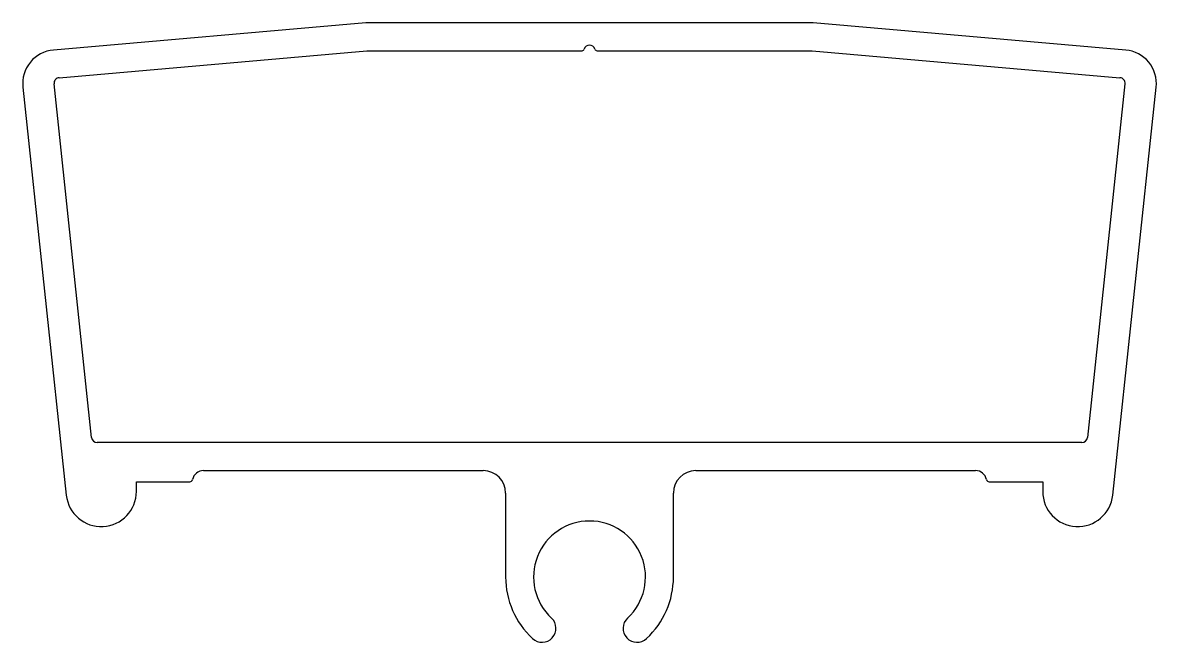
# Model space of a CAD drawing. Extents: x 2127 to 2228, y 1485 to 1541.
import ezdxf

# ---------------------------------------------------------------- set-up
doc = ezdxf.new("R2010")
doc.units = 0
doc.layers.get('0').update_dxf_attribs({"linetype": 'CONTINUOUS'})

msp = doc.modelspace()

# ---------------------------------------------------------------- linework, layer by layer
at = {"color": 0}
for p, q in [((2157.74, 1540.66), (2129.82, 1538.22)), ((2197.74, 1540.66), (2157.74, 1540.66)), ((2225.66, 1538.22), (2197.74, 1540.66)), ((2130.33, 1535.75), (2157.85, 1538.16)), ((2157.85, 1538.16), (2177.07, 1538.16)), ((2178.41, 1538.16), (2197.63, 1538.16)), ((2197.63, 1538.16), (2225.14, 1535.75)), ((2133.24, 1503.61), (2129.88, 1535.2)), ((2225.59, 1535.2), (2222.23, 1503.61)), ((2127.1, 1534.91), (2130.97, 1498.47)), ((2224.5, 1498.47), (2228.38, 1534.91)), ((2221.74, 1503.16), (2133.74, 1503.16)), ((2143.24, 1500.66), (2168.24, 1500.66)), ((2187.24, 1500.66), (2212.24, 1500.66)), ((2137.24, 1498.8), (2137.24, 1499.66)), ((2137.24, 1499.66), (2142.01, 1499.66)), ((2213.46, 1499.66), (2218.24, 1499.66)), ((2218.24, 1499.66), (2218.24, 1498.8)), ((2170.24, 1498.66), (2170.24, 1491.16)), ((2185.24, 1491.16), (2185.24, 1498.66))]:
    msp.add_line(p, q, dxfattribs=at)
for centre, radius, start, end in [((2130.08, 1535.23), 3, 95, 186.074), ((2177.07, 1538.36), 0.2, 270, 343.3985), ((2177.74, 1538.16), 0.5, 16.6015, 163.3985), ((2178.41, 1538.36), 0.2, 196.6015, 270), ((2225.4, 1535.23), 3, 353.926, 85), ((2130.38, 1535.25), 0.5, 95, 186.074), ((2225.1, 1535.25), 0.5, 353.926, 85), ((2133.74, 1503.66), 0.5, 186.074, 270), ((2221.74, 1503.66), 0.5, 270, 353.926), ((2143.24, 1499.66), 1, 90, 168.463), ((2168.24, 1498.66), 2, 0, 90), ((2187.24, 1498.66), 2, 90, 180), ((2212.24, 1499.66), 1, 11.537, 90), ((2142.01, 1499.91), 0.25, 270, 348.463), ((2213.46, 1499.91), 0.25, 191.537, 270), ((2134.1, 1498.8), 3.14, 186.074, 360), ((2221.38, 1498.8), 3.14, 180, 353.926), ((2177.74, 1491.16), 5, 312.8436, 227.1564), ((2177.74, 1491.16), 7.5, 180, 227.1564), ((2177.74, 1491.16), 7.5, 312.8436, 0), ((2173.49, 1486.58), 1.25, 227.1564, 47.1564), ((2181.99, 1486.58), 1.25, 132.8436, 312.8436)]:
    msp.add_arc(centre, radius, start, end, dxfattribs=at)

doc.saveas('drawing.dxf')
